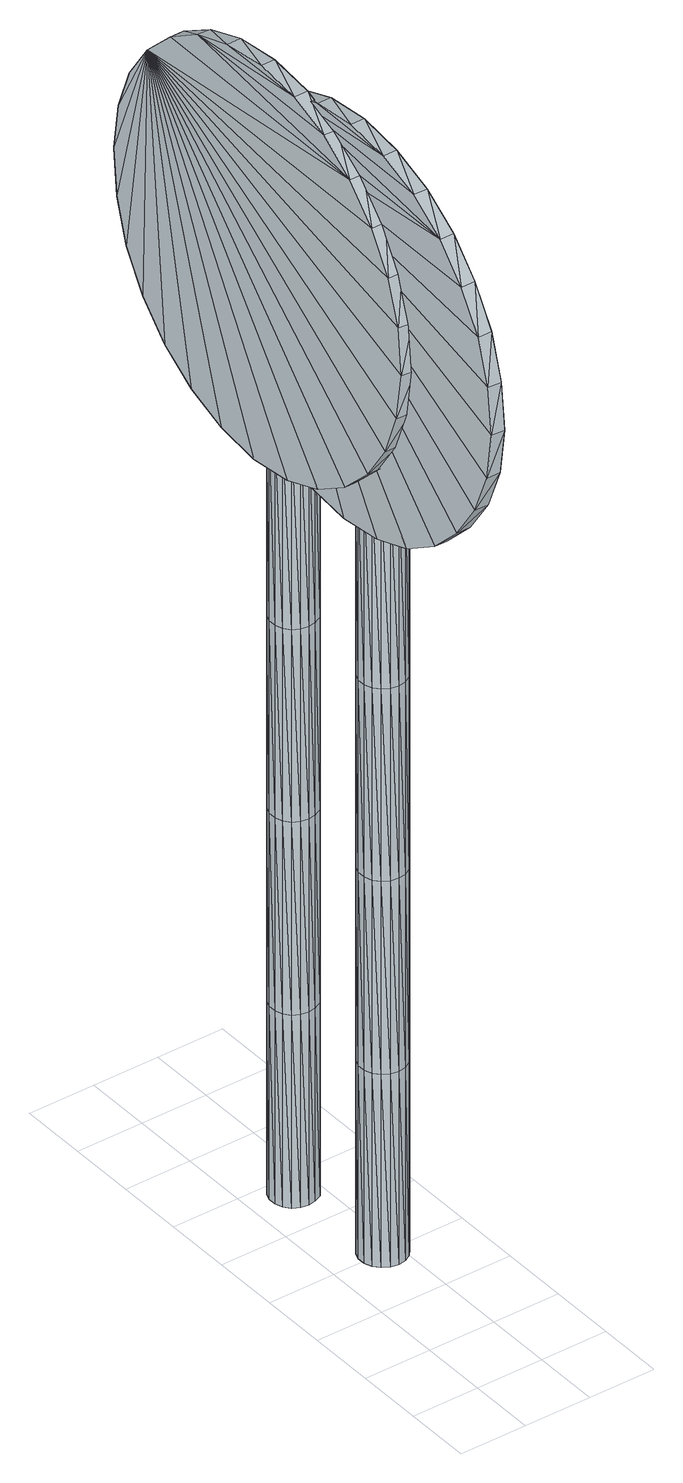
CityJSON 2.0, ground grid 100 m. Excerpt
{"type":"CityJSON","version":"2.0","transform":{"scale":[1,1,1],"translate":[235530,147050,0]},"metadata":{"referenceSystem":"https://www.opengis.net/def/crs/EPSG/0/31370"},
"CityObjects":{
"object1":{"type":"GenericCityObject","attributes":{"cluster":73,"mean_distance_to_centroid":0.148,"new_centroid_x":235499.34,"new_centroid_y":147430.95,"mean_distance_to_camera":6.89,"H1":0,"H2":0,"Z_final":109.83,"cluster2":-1,"proj_x":235503,"proj_y":147431.5,"id_line":52564,"bearing_l":171.56,"distance":3.69,"orientation":"right","G_obj":171.56},"geometry":[{"type":"MultiSurface","lod":"2","boundaries":[[[0,1,2]],[[2,1,3]],[[3,1,4]],[[4,1,5]],[[5,1,6]],[[1,7,6]],[[1,8,7]],[[1,9,8]],[[1,10,9]],[[1,11,10]],[[1,12,11]],[[1,13,12]],[[1,14,13]],[[15,14,1]],[[16,15,1]],[[17,16,1]],[[18,17,1]],[[0,18,1]],[[19,20,0]],[[19,0,2]],[[21,19,2]],[[21,2,3]],[[21,3,22]],[[22,3,4]],[[22,4,23]],[[23,4,5]],[[23,5,24]],[[24,5,6]],[[24,6,25]],[[25,6,7]],[[25,7,26]],[[26,7,8]],[[26,8,27]],[[8,9,27]],[[27,9,28]],[[9,10,28]],[[10,29,28]],[[10,11,29]],[[11,30,29]],[[11,12,30]],[[30,12,31]],[[31,12,13]],[[31,13,32]],[[32,13,14]],[[32,14,33]],[[33,14,15]],[[33,15,34]],[[34,15,16]],[[34,16,35]],[[35,16,17]],[[36,35,17]],[[18,36,17]],[[20,36,18]],[[20,18,0]],[[37,38,20]],[[37,20,19]],[[39,37,19]],[[21,39,19]],[[39,21,40]],[[40,21,22]],[[40,22,41]],[[41,22,23]],[[41,23,42]],[[42,23,24]],[[42,24,43]],[[43,24,25]],[[43,25,44]],[[44,25,26]],[[26,45,44]],[[26,27,45]],[[27,46,45]],[[27,28,46]],[[28,47,46]],[[28,29,47]],[[47,29,48]],[[29,30,48]],[[48,30,49]],[[49,30,31]],[[49,31,50]],[[50,31,32]],[[50,32,51]],[[51,32,33]],[[51,33,52]],[[52,33,34]],[[52,34,53]],[[53,34,35]],[[54,53,35]],[[54,35,36]],[[38,54,36]],[[38,36,20]],[[55,56,38]],[[55,38,37]],[[57,55,37]],[[57,37,39]],[[57,39,58]],[[58,39,40]],[[58,40,59]],[[59,40,41]],[[59,41,60]],[[60,41,42]],[[60,42,61]],[[61,42,43]],[[61,43,62]],[[62,43,44]],[[44,63,62]],[[44,45,63]],[[45,64,63]],[[45,46,64]],[[46,65,64]],[[46,47,65]],[[47,66,65]],[[47,48,66]],[[66,48,67]],[[67,48,49]],[[67,49,68]],[[68,49,50]],[[68,50,69]],[[69,50,51]],[[69,51,70]],[[70,51,52]],[[70,52,71]],[[71,52,53]],[[72,71,53]],[[72,53,54]],[[56,72,54]],[[56,54,38]],[[73,74,56]],[[73,56,55]],[[75,73,55]],[[75,55,57]],[[75,57,76]],[[76,57,58]],[[76,58,77]],[[77,58,59]],[[77,59,78]],[[78,59,60]],[[78,60,79]],[[79,60,61]],[[79,61,80]],[[80,61,62]],[[62,81,80]],[[62,63,81]],[[63,82,81]],[[63,64,82]],[[64,83,82]],[[64,65,83]],[[65,84,83]],[[65,66,84]],[[84,66,85]],[[85,66,67]],[[85,67,86]],[[86,67,68]],[[86,68,87]],[[87,68,69]],[[87,69,88]],[[88,69,70]],[[88,70,89]],[[89,70,71]],[[90,89,71]],[[90,71,72]],[[74,90,72]],[[74,72,56]],[[91,92,74]],[[91,74,73]],[[93,91,73]],[[93,73,75]],[[93,75,94]],[[94,75,76]],[[94,76,95]],[[95,76,77]],[[95,77,96]],[[96,77,78]],[[96,78,97]],[[97,78,79]],[[97,79,98]],[[98,79,80]],[[80,99,98]],[[80,81,99]],[[81,100,99]],[[81,82,100]],[[82,101,100]],[[82,83,101]],[[83,102,101]],[[83,84,102]],[[102,84,103]],[[103,84,85]],[[103,85,104]],[[104,85,86]],[[104,86,105]],[[105,86,87]],[[105,87,106]],[[106,87,88]],[[106,88,107]],[[107,88,89]],[[108,107,89]],[[108,89,90]],[[92,108,90]],[[92,90,74]],[[92,91,109]],[[91,93,109]],[[93,94,109]],[[94,95,109]],[[95,96,109]],[[109,96,97]],[[109,97,98]],[[109,98,99]],[[109,99,100]],[[109,100,101]],[[109,101,102]],[[109,102,103]],[[109,103,104]],[[105,109,104]],[[106,109,105]],[[107,109,106]],[[108,109,107]],[[92,109,108]],[[110,111,112]],[[113,112,114]],[[115,112,113]],[[116,112,115]],[[117,112,116]],[[118,112,117]],[[119,112,118]],[[120,112,119]],[[121,112,120]],[[122,112,121]],[[122,123,112]],[[123,110,112]],[[111,124,112]],[[124,125,112]],[[125,126,112]],[[126,127,112]],[[127,128,112]],[[128,129,112]],[[129,130,112]],[[130,131,112]],[[112,131,132]],[[131,133,132]],[[131,134,133]],[[133,134,135]],[[133,135,136]],[[135,137,136]],[[133,136,138]],[[136,139,138]],[[136,137,139]],[[137,140,139]],[[137,135,140]],[[135,141,140]],[[135,134,141]],[[134,142,141]],[[134,131,142]],[[131,143,142]],[[131,130,143]],[[143,130,144]],[[144,130,129]],[[144,129,145]],[[145,129,128]],[[145,128,146]],[[146,127,147]],[[147,127,126]],[[147,126,148]],[[148,126,125]],[[148,125,149]],[[149,125,124]],[[150,149,124]],[[150,124,111]],[[151,150,111]],[[151,111,110]],[[152,151,110]],[[152,110,123]],[[146,128,127]],[[153,123,122]],[[154,153,122]],[[154,122,121]],[[155,154,121]],[[155,121,120]],[[156,155,120]],[[156,120,119]],[[157,156,119]],[[157,119,118]],[[157,118,158]],[[158,118,117]],[[158,117,159]],[[153,152,123]],[[159,117,116]],[[159,116,160]],[[160,116,115]],[[160,115,161]],[[161,115,113]],[[161,113,162]],[[162,113,114]],[[162,114,163]],[[163,114,112]],[[163,112,164]],[[164,112,132]],[[132,165,164]],[[132,133,165]],[[133,138,165]],[[138,139,140]],[[161,162,163]],[[160,161,163]],[[159,160,163]],[[158,159,163]],[[157,158,163]],[[156,157,163]],[[155,156,163]],[[154,155,163]],[[153,154,163]],[[153,163,152]],[[152,163,151]],[[151,163,150]],[[150,163,149]],[[149,163,148]],[[148,163,147]],[[147,163,146]],[[146,163,145]],[[145,163,144]],[[144,163,143]],[[143,163,142]],[[163,164,142]],[[142,164,165]],[[142,165,141]],[[165,140,141]],[[165,138,140]],[[166,167,168]],[[168,167,169]],[[170,168,169]],[[170,169,171]],[[170,171,172]],[[172,171,173]],[[172,173,174]],[[174,173,175]],[[174,175,176]],[[176,175,177]],[[176,177,178]],[[178,177,179]],[[178,179,180]],[[180,179,181]],[[180,181,182]],[[182,181,183]],[[182,183,184]],[[184,183,185]],[[184,185,186]],[[186,185,187]],[[186,187,188]],[[188,187,189]],[[188,189,190]],[[190,189,191]],[[192,190,191]],[[192,191,193]],[[194,192,193]],[[194,193,195]],[[196,194,195]],[[196,195,197]],[[198,196,197]],[[198,197,199]],[[200,198,199]],[[200,199,201]],[[202,200,201]],[[202,201,203]],[[204,202,203]],[[204,203,205]],[[206,204,205]],[[206,205,207]],[[208,206,207]],[[208,207,209]],[[210,208,209]],[[210,209,211]],[[212,210,211]],[[212,211,213]],[[214,212,213]],[[214,213,215]],[[216,214,215]],[[216,215,217]],[[216,217,218]],[[218,217,219]],[[218,219,220]],[[220,219,221]],[[220,221,222]],[[222,221,223]],[[222,223,224]],[[224,223,225]],[[224,225,226]],[[226,225,227]],[[226,227,228]],[[228,227,229]],[[228,229,230]],[[230,229,231]],[[230,231,232]],[[232,231,233]],[[232,233,234]],[[234,233,235]],[[234,235,236]],[[236,235,237]],[[238,236,237]],[[238,237,239]],[[238,239,240]],[[240,239,241]],[[241,242,240]],[[241,243,242]],[[242,243,244]],[[244,243,245]],[[244,245,246]],[[246,245,247]],[[246,247,248]],[[248,247,249]],[[248,249,250]],[[250,249,251]],[[250,251,252]],[[252,251,253]],[[252,253,254]],[[254,253,255]],[[254,255,256]],[[256,255,257]],[[256,257,258]],[[258,257,259]],[[258,259,260]],[[260,259,261]],[[260,261,262]],[[262,261,263]],[[262,263,264]],[[264,263,265]],[[264,265,266]],[[266,265,267]],[[267,268,266]],[[267,269,268]],[[269,270,268]],[[269,271,270]],[[271,272,270]],[[271,273,272]],[[273,274,272]],[[273,275,274]],[[275,276,274]],[[275,277,276]],[[277,278,276]],[[277,279,278]],[[279,280,278]],[[279,281,280]],[[281,282,280]],[[281,283,282]],[[283,284,282]],[[283,285,284]],[[285,286,284]],[[285,287,286]],[[287,288,286]],[[287,289,288]],[[288,289,290]],[[290,289,291]],[[290,291,292]],[[292,291,293]],[[292,293,294]],[[294,293,295]],[[294,295,296]],[[296,295,297]],[[296,297,298]],[[298,297,299]],[[298,299,300]],[[300,299,301]],[[300,301,302]],[[302,301,303]],[[302,303,304]],[[304,303,305]],[[304,305,306]],[[306,305,307]],[[306,307,308]],[[308,307,309]],[[308,309,310]],[[310,309,311]],[[311,166,310]],[[311,167,166]],[[169,167,311]],[[169,311,171]],[[171,311,309]],[[173,171,309]],[[173,309,307]],[[175,173,307]],[[175,307,305]],[[177,175,305]],[[177,305,303]],[[179,177,303]],[[179,303,301]],[[181,179,301]],[[181,301,299]],[[183,181,299]],[[183,299,297]],[[183,297,295]],[[185,183,295]],[[185,295,293]],[[187,185,293]],[[187,293,291]],[[189,187,291]],[[189,291,289]],[[189,289,287]],[[189,287,285]],[[191,189,285]],[[191,285,283]],[[193,191,283]],[[195,193,283]],[[195,283,281]],[[197,195,281]],[[199,197,281]],[[201,199,281]],[[201,281,279]],[[203,201,279]],[[205,203,279]],[[205,279,277]],[[205,277,207]],[[207,277,209]],[[209,277,275]],[[209,275,211]],[[211,275,273]],[[211,273,213]],[[213,273,271]],[[213,271,215]],[[215,271,269]],[[215,269,217]],[[217,269,219]],[[219,269,267]],[[219,267,221]],[[221,267,265]],[[221,265,223]],[[223,265,263]],[[223,263,225]],[[225,263,261]],[[225,261,227]],[[227,261,259]],[[227,259,229]],[[229,259,257]],[[229,257,255]],[[229,255,231]],[[231,255,253]],[[231,253,233]],[[233,253,251]],[[233,251,235]],[[251,249,235]],[[235,249,247]],[[235,247,237]],[[247,245,237]],[[237,245,243]],[[237,243,239]],[[239,243,241]],[[238,240,242]],[[168,310,166]],[[170,310,168]],[[170,308,310]],[[172,308,170]],[[172,306,308]],[[174,306,172]],[[174,304,306]],[[176,304,174]],[[176,302,304]],[[178,302,176]],[[178,300,302]],[[180,300,178]],[[180,298,300]],[[182,298,180]],[[182,296,298]],[[182,294,296]],[[184,294,182]],[[184,292,294]],[[186,292,184]],[[186,290,292]],[[188,290,186]],[[188,288,290]],[[188,286,288]],[[188,284,286]],[[190,284,188]],[[190,282,284]],[[192,282,190]],[[194,282,192]],[[194,280,282]],[[196,280,194]],[[198,280,196]],[[200,280,198]],[[200,278,280]],[[202,278,200]],[[204,278,202]],[[204,276,278]],[[204,206,276]],[[206,208,276]],[[208,274,276]],[[208,210,274]],[[210,272,274]],[[210,212,272]],[[212,270,272]],[[212,214,270]],[[214,268,270]],[[214,216,268]],[[216,218,268]],[[218,266,268]],[[218,220,266]],[[220,264,266]],[[220,222,264]],[[222,262,264]],[[222,224,262]],[[224,260,262]],[[224,226,260]],[[226,258,260]],[[226,228,258]],[[228,256,258]],[[228,254,256]],[[228,230,254]],[[230,252,254]],[[230,232,252]],[[232,250,252]],[[232,234,250]],[[250,234,248]],[[234,246,248]],[[234,236,246]],[[246,236,244]],[[236,242,244]],[[236,238,242]],[[312,313,314]],[[314,313,315]],[[316,314,315]],[[316,315,317]],[[316,317,318]],[[318,317,319]],[[318,319,320]],[[320,319,321]],[[320,321,322]],[[322,321,323]],[[322,323,324]],[[324,323,325]],[[324,325,326]],[[326,325,327]],[[326,327,328]],[[328,327,329]],[[328,329,330]],[[330,329,331]],[[330,331,332]],[[332,331,333]],[[332,333,334]],[[334,333,335]],[[334,335,336]],[[336,335,337]],[[338,336,337]],[[338,337,339]],[[340,338,339]],[[340,339,341]],[[342,340,341]],[[342,341,343]],[[344,342,343]],[[344,343,345]],[[346,344,345]],[[346,345,347]],[[348,346,347]],[[348,347,349]],[[350,348,349]],[[350,349,351]],[[352,350,351]],[[352,351,353]],[[354,352,353]],[[354,353,355]],[[356,354,355]],[[356,355,357]],[[358,356,357]],[[358,357,359]],[[360,358,359]],[[360,359,361]],[[362,360,361]],[[362,361,363]],[[362,363,364]],[[364,363,365]],[[364,365,366]],[[366,365,367]],[[366,367,368]],[[368,367,369]],[[368,369,370]],[[370,369,371]],[[370,371,372]],[[372,371,373]],[[372,373,374]],[[374,373,375]],[[374,375,376]],[[376,375,377]],[[376,377,378]],[[378,377,379]],[[378,379,380]],[[380,379,381]],[[380,381,382]],[[382,381,383]],[[384,382,383]],[[384,383,385]],[[384,385,386]],[[386,385,387]],[[387,388,386]],[[387,389,388]],[[388,389,390]],[[390,389,391]],[[390,391,392]],[[392,391,393]],[[392,393,394]],[[394,393,395]],[[394,395,396]],[[396,395,397]],[[396,397,398]],[[398,397,399]],[[398,399,400]],[[400,399,401]],[[400,401,402]],[[402,401,403]],[[402,403,404]],[[404,403,405]],[[404,405,406]],[[406,405,407]],[[406,407,408]],[[408,407,409]],[[408,409,410]],[[410,409,411]],[[410,411,412]],[[412,411,413]],[[412,413,414]],[[414,413,415]],[[415,416,414]],[[415,417,416]],[[417,418,416]],[[417,419,418]],[[419,420,418]],[[419,421,420]],[[421,422,420]],[[421,423,422]],[[423,424,422]],[[423,425,424]],[[425,426,424]],[[425,427,426]],[[427,428,426]],[[427,429,428]],[[429,430,428]],[[429,431,430]],[[431,432,430]],[[431,433,432]],[[433,434,432]],[[433,435,434]],[[435,436,434]],[[435,437,436]],[[436,437,438]],[[438,437,439]],[[438,439,440]],[[440,439,441]],[[440,441,442]],[[442,441,443]],[[442,443,444]],[[444,443,445]],[[444,445,446]],[[446,445,447]],[[446,447,448]],[[448,447,449]],[[448,449,450]],[[450,449,451]],[[450,451,452]],[[452,451,453]],[[452,453,454]],[[454,453,455]],[[454,455,456]],[[456,455,457]],[[456,457,458]],[[458,457,459]],[[459,312,458]],[[459,313,312]],[[315,313,459]],[[315,459,317]],[[317,459,457]],[[319,317,457]],[[319,457,455]],[[321,319,455]],[[321,455,453]],[[323,321,453]],[[323,453,451]],[[325,323,451]],[[325,451,449]],[[327,325,449]],[[327,449,447]],[[329,327,447]],[[329,447,445]],[[329,445,443]],[[331,329,443]],[[331,443,441]],[[333,331,441]],[[333,441,439]],[[335,333,439]],[[335,439,437]],[[335,437,435]],[[335,435,433]],[[337,335,433]],[[337,433,431]],[[339,337,431]],[[341,339,431]],[[341,431,429]],[[343,341,429]],[[345,343,429]],[[347,345,429]],[[347,429,427]],[[349,347,427]],[[351,349,427]],[[351,427,425]],[[351,425,353]],[[353,425,355]],[[355,425,423]],[[355,423,357]],[[357,423,421]],[[357,421,359]],[[359,421,419]],[[359,419,361]],[[361,419,417]],[[361,417,363]],[[363,417,365]],[[365,417,415]],[[365,415,367]],[[367,415,413]],[[367,413,369]],[[369,413,411]],[[369,411,371]],[[371,411,409]],[[371,409,407]],[[371,407,373]],[[373,407,405]],[[373,405,375]],[[375,405,403]],[[375,403,401]],[[375,401,377]],[[377,401,399]],[[377,399,379]],[[379,399,397]],[[379,397,381]],[[397,395,381]],[[381,395,393]],[[381,393,383]],[[393,391,383]],[[383,391,389]],[[383,389,385]],[[385,389,387]],[[384,386,388]],[[314,458,312]],[[316,458,314]],[[316,456,458]],[[318,456,316]],[[318,454,456]],[[320,454,318]],[[320,452,454]],[[322,452,320]],[[322,450,452]],[[324,450,322]],[[324,448,450]],[[326,448,324]],[[326,446,448]],[[328,446,326]],[[328,444,446]],[[328,442,444]],[[330,442,328]],[[330,440,442]],[[332,440,330]],[[332,438,440]],[[334,438,332]],[[334,436,438]],[[334,434,436]],[[334,432,434]],[[336,432,334]],[[336,430,432]],[[338,430,336]],[[340,430,338]],[[340,428,430]],[[342,428,340]],[[344,428,342]],[[346,428,344]],[[346,426,428]],[[348,426,346]],[[350,426,348]],[[350,424,426]],[[350,352,424]],[[352,354,424]],[[354,422,424]],[[354,356,422]],[[356,420,422]],[[356,358,420]],[[358,418,420]],[[358,360,418]],[[360,416,418]],[[360,362,416]],[[362,364,416]],[[364,414,416]],[[364,366,414]],[[366,412,414]],[[366,368,412]],[[368,410,412]],[[368,370,410]],[[370,408,410]],[[370,406,408]],[[370,372,406]],[[372,404,406]],[[372,374,404]],[[374,402,404]],[[374,400,402]],[[374,376,400]],[[376,398,400]],[[376,378,398]],[[378,396,398]],[[378,380,396]],[[396,380,394]],[[380,392,394]],[[380,382,392]],[[392,382,390]],[[382,388,390]],[[382,384,388]]]}]},
"object2":{"type":"GenericCityObject","attributes":{"cluster":78,"mean_distance_to_centroid":0.111,"new_centroid_x":235484.77,"new_centroid_y":147598.2,"mean_distance_to_camera":11.23,"H1":0,"H2":0,"Z_final":108.25,"cluster2":-1,"proj_x":235483.73,"proj_y":147606.12,"id_line":52536,"bearing_l":262.55,"distance":7.99,"orientation":"left","G_obj":82.55},"geometry":[{"type":"MultiSurface","lod":"2","boundaries":[[[460,461,462]],[[462,461,463]],[[463,461,464]],[[464,461,465]],[[465,461,466]],[[461,467,466]],[[461,468,467]],[[461,469,468]],[[461,470,469]],[[461,471,470]],[[461,472,471]],[[461,473,472]],[[461,474,473]],[[475,474,461]],[[476,475,461]],[[477,476,461]],[[478,477,461]],[[460,478,461]],[[479,480,460]],[[479,460,462]],[[481,479,462]],[[481,462,463]],[[481,463,482]],[[482,463,464]],[[482,464,483]],[[483,464,465]],[[483,465,484]],[[484,465,466]],[[484,466,485]],[[485,466,467]],[[485,467,486]],[[486,467,468]],[[486,468,487]],[[468,469,487]],[[487,469,488]],[[469,470,488]],[[470,489,488]],[[470,471,489]],[[471,490,489]],[[471,472,490]],[[490,472,491]],[[491,472,473]],[[491,473,492]],[[492,473,474]],[[492,474,493]],[[493,474,475]],[[493,475,494]],[[494,475,476]],[[494,476,495]],[[495,476,477]],[[496,495,477]],[[478,496,477]],[[480,496,478]],[[480,478,460]],[[497,498,480]],[[497,480,479]],[[499,497,479]],[[481,499,479]],[[499,481,500]],[[500,481,482]],[[500,482,501]],[[501,482,483]],[[501,483,502]],[[502,483,484]],[[502,484,503]],[[503,484,485]],[[503,485,504]],[[504,485,486]],[[486,505,504]],[[486,487,505]],[[487,506,505]],[[487,488,506]],[[488,507,506]],[[488,489,507]],[[507,489,508]],[[489,490,508]],[[508,490,509]],[[509,490,491]],[[509,491,510]],[[510,491,492]],[[510,492,511]],[[511,492,493]],[[511,493,512]],[[512,493,494]],[[512,494,513]],[[513,494,495]],[[514,513,495]],[[514,495,496]],[[498,514,496]],[[498,496,480]],[[515,516,498]],[[515,498,497]],[[517,515,497]],[[517,497,499]],[[517,499,518]],[[518,499,500]],[[518,500,519]],[[519,500,501]],[[519,501,520]],[[520,501,502]],[[520,502,521]],[[521,502,503]],[[521,503,522]],[[522,503,504]],[[504,523,522]],[[504,505,523]],[[505,524,523]],[[505,506,524]],[[506,525,524]],[[506,507,525]],[[507,526,525]],[[507,508,526]],[[526,508,527]],[[527,508,509]],[[527,509,528]],[[528,509,510]],[[528,510,529]],[[529,510,511]],[[529,511,530]],[[530,511,512]],[[530,512,531]],[[531,512,513]],[[532,531,513]],[[532,513,514]],[[516,532,514]],[[516,514,498]],[[533,534,516]],[[533,516,515]],[[535,533,515]],[[535,515,517]],[[535,517,536]],[[536,517,518]],[[536,518,537]],[[537,518,519]],[[537,519,538]],[[538,519,520]],[[538,520,539]],[[539,520,521]],[[539,521,540]],[[540,521,522]],[[522,541,540]],[[522,523,541]],[[523,542,541]],[[523,524,542]],[[524,543,542]],[[524,525,543]],[[525,544,543]],[[525,526,544]],[[544,526,545]],[[545,526,527]],[[545,527,546]],[[546,527,528]],[[546,528,547]],[[547,528,529]],[[547,529,548]],[[548,529,530]],[[548,530,549]],[[549,530,531]],[[550,549,531]],[[550,531,532]],[[534,550,532]],[[534,532,516]],[[551,552,534]],[[551,534,533]],[[553,551,533]],[[553,533,535]],[[553,535,554]],[[554,535,536]],[[554,536,555]],[[555,536,537]],[[555,537,556]],[[556,537,538]],[[556,538,557]],[[557,538,539]],[[557,539,558]],[[558,539,540]],[[540,559,558]],[[540,541,559]],[[541,560,559]],[[541,542,560]],[[542,561,560]],[[542,543,561]],[[543,562,561]],[[543,544,562]],[[562,544,563]],[[563,544,545]],[[563,545,564]],[[564,545,546]],[[564,546,565]],[[565,546,547]],[[565,547,566]],[[566,547,548]],[[566,548,567]],[[567,548,549]],[[568,567,549]],[[568,549,550]],[[552,568,550]],[[552,550,534]],[[552,551,569]],[[551,553,569]],[[553,554,569]],[[554,555,569]],[[555,556,569]],[[569,556,557]],[[569,557,558]],[[569,558,559]],[[569,559,560]],[[569,560,561]],[[569,561,562]],[[569,562,563]],[[569,563,564]],[[565,569,564]],[[566,569,565]],[[567,569,566]],[[568,569,567]],[[552,569,568]],[[570,571,572]],[[573,572,574]],[[575,572,573]],[[576,572,575]],[[577,572,576]],[[578,572,577]],[[579,572,578]],[[580,572,579]],[[581,572,580]],[[582,572,581]],[[582,583,572]],[[583,570,572]],[[571,584,572]],[[584,585,572]],[[585,586,572]],[[586,587,572]],[[587,588,572]],[[588,589,572]],[[589,590,572]],[[590,591,572]],[[572,591,592]],[[591,593,592]],[[591,594,593]],[[593,594,595]],[[593,595,596]],[[595,597,596]],[[593,596,598]],[[596,599,598]],[[596,597,599]],[[597,600,599]],[[597,595,600]],[[595,601,600]],[[595,594,601]],[[594,602,601]],[[594,591,602]],[[591,603,602]],[[591,590,603]],[[603,590,604]],[[604,590,589]],[[604,589,605]],[[605,589,588]],[[605,588,606]],[[606,587,607]],[[607,587,586]],[[607,586,608]],[[608,586,585]],[[608,585,609]],[[609,585,584]],[[610,609,584]],[[610,584,571]],[[611,610,571]],[[611,571,570]],[[612,611,570]],[[612,570,583]],[[606,588,587]],[[613,583,582]],[[614,613,582]],[[614,582,581]],[[615,614,581]],[[615,581,580]],[[616,615,580]],[[616,580,579]],[[617,616,579]],[[617,579,578]],[[617,578,618]],[[618,578,577]],[[618,577,619]],[[613,612,583]],[[619,577,576]],[[619,576,620]],[[620,576,575]],[[620,575,621]],[[621,575,573]],[[621,573,622]],[[622,573,574]],[[622,574,623]],[[623,574,572]],[[623,572,624]],[[624,572,592]],[[592,625,624]],[[592,593,625]],[[593,598,625]],[[598,599,600]],[[621,622,623]],[[620,621,623]],[[619,620,623]],[[618,619,623]],[[617,618,623]],[[616,617,623]],[[615,616,623]],[[614,615,623]],[[613,614,623]],[[613,623,612]],[[612,623,611]],[[611,623,610]],[[610,623,609]],[[609,623,608]],[[608,623,607]],[[607,623,606]],[[606,623,605]],[[605,623,604]],[[604,623,603]],[[603,623,602]],[[623,624,602]],[[602,624,625]],[[602,625,601]],[[625,600,601]],[[625,598,600]],[[626,627,628]],[[628,627,629]],[[630,628,629]],[[630,629,631]],[[630,631,632]],[[632,631,633]],[[632,633,634]],[[634,633,635]],[[634,635,636]],[[636,635,637]],[[636,637,638]],[[638,637,639]],[[638,639,640]],[[640,639,641]],[[640,641,642]],[[642,641,643]],[[642,643,644]],[[644,643,645]],[[644,645,646]],[[646,645,647]],[[646,647,648]],[[648,647,649]],[[648,649,650]],[[650,649,651]],[[652,650,651]],[[652,651,653]],[[654,652,653]],[[654,653,655]],[[656,654,655]],[[656,655,657]],[[658,656,657]],[[658,657,659]],[[660,658,659]],[[660,659,661]],[[662,660,661]],[[662,661,663]],[[664,662,663]],[[664,663,665]],[[666,664,665]],[[666,665,667]],[[668,666,667]],[[668,667,669]],[[670,668,669]],[[670,669,671]],[[672,670,671]],[[672,671,673]],[[674,672,673]],[[674,673,675]],[[676,674,675]],[[676,675,677]],[[676,677,678]],[[678,677,679]],[[678,679,680]],[[680,679,681]],[[680,681,682]],[[682,681,683]],[[682,683,684]],[[684,683,685]],[[684,685,686]],[[686,685,687]],[[686,687,688]],[[688,687,689]],[[688,689,690]],[[690,689,691]],[[690,691,692]],[[692,691,693]],[[692,693,694]],[[694,693,695]],[[694,695,696]],[[696,695,697]],[[698,696,697]],[[698,697,699]],[[698,699,700]],[[700,699,701]],[[701,702,700]],[[701,703,702]],[[702,703,704]],[[704,703,705]],[[704,705,706]],[[706,705,707]],[[706,707,708]],[[708,707,709]],[[708,709,710]],[[710,709,711]],[[710,711,712]],[[712,711,713]],[[712,713,714]],[[714,713,715]],[[714,715,716]],[[716,715,717]],[[716,717,718]],[[718,717,719]],[[718,719,720]],[[720,719,721]],[[720,721,722]],[[722,721,723]],[[722,723,724]],[[724,723,725]],[[724,725,726]],[[726,725,727]],[[727,728,726]],[[727,729,728]],[[729,730,728]],[[729,731,730]],[[731,732,730]],[[731,733,732]],[[733,734,732]],[[733,735,734]],[[735,736,734]],[[735,737,736]],[[737,738,736]],[[737,739,738]],[[739,740,738]],[[739,741,740]],[[741,742,740]],[[741,743,742]],[[743,744,742]],[[743,745,744]],[[745,746,744]],[[745,747,746]],[[747,748,746]],[[747,749,748]],[[748,749,750]],[[750,749,751]],[[750,751,752]],[[752,751,753]],[[752,753,754]],[[754,753,755]],[[754,755,756]],[[756,755,757]],[[756,757,758]],[[758,757,759]],[[758,759,760]],[[760,759,761]],[[760,761,762]],[[762,761,763]],[[762,763,764]],[[764,763,765]],[[764,765,766]],[[766,765,767]],[[766,767,768]],[[768,767,769]],[[768,769,770]],[[770,769,771]],[[770,771,772]],[[772,771,773]],[[773,626,772]],[[773,627,626]],[[629,627,773]],[[629,773,631]],[[631,773,771]],[[633,631,771]],[[633,771,769]],[[635,633,769]],[[635,769,767]],[[637,635,767]],[[637,767,765]],[[639,637,765]],[[639,765,763]],[[641,639,763]],[[641,763,761]],[[643,641,761]],[[643,761,759]],[[643,759,757]],[[645,643,757]],[[645,757,755]],[[647,645,755]],[[647,755,753]],[[647,753,751]],[[649,647,751]],[[649,751,749]],[[649,749,747]],[[649,747,745]],[[651,649,745]],[[651,745,743]],[[653,651,743]],[[655,653,743]],[[655,743,741]],[[657,655,741]],[[659,657,741]],[[661,659,741]],[[661,741,739]],[[663,661,739]],[[665,663,739]],[[665,739,737]],[[665,737,667]],[[667,737,669]],[[669,737,735]],[[669,735,671]],[[671,735,733]],[[671,733,673]],[[673,733,731]],[[673,731,675]],[[675,731,729]],[[675,729,677]],[[677,729,679]],[[679,729,727]],[[679,727,681]],[[681,727,725]],[[681,725,683]],[[683,725,723]],[[683,723,685]],[[685,723,721]],[[685,721,687]],[[687,721,719]],[[687,719,689]],[[689,719,717]],[[689,717,715]],[[689,715,691]],[[691,715,713]],[[691,713,693]],[[693,713,711]],[[693,711,695]],[[711,709,695]],[[695,709,707]],[[695,707,697]],[[707,705,697]],[[697,705,703]],[[697,703,699]],[[699,703,701]],[[698,700,702]],[[628,772,626]],[[630,772,628]],[[630,770,772]],[[632,770,630]],[[632,768,770]],[[634,768,632]],[[634,766,768]],[[636,766,634]],[[636,764,766]],[[638,764,636]],[[638,762,764]],[[640,762,638]],[[640,760,762]],[[642,760,640]],[[642,758,760]],[[642,756,758]],[[644,756,642]],[[644,754,756]],[[646,754,644]],[[646,752,754]],[[646,750,752]],[[648,750,646]],[[648,748,750]],[[648,746,748]],[[648,744,746]],[[650,744,648]],[[650,742,744]],[[652,742,650]],[[654,742,652]],[[654,740,742]],[[656,740,654]],[[658,740,656]],[[660,740,658]],[[660,738,740]],[[662,738,660]],[[664,738,662]],[[664,736,738]],[[664,666,736]],[[666,668,736]],[[668,734,736]],[[668,670,734]],[[670,732,734]],[[670,672,732]],[[672,730,732]],[[672,674,730]],[[674,728,730]],[[674,676,728]],[[676,678,728]],[[678,726,728]],[[678,680,726]],[[680,724,726]],[[680,682,724]],[[682,722,724]],[[682,684,722]],[[684,720,722]],[[684,686,720]],[[686,718,720]],[[686,688,718]],[[688,716,718]],[[688,714,716]],[[688,690,714]],[[690,712,714]],[[690,692,712]],[[692,710,712]],[[692,694,710]],[[710,694,708]],[[694,706,708]],[[694,696,706]],[[706,696,704]],[[696,702,704]],[[696,698,702]],[[774,775,776]],[[776,775,777]],[[778,776,777]],[[778,777,779]],[[778,779,780]],[[780,779,781]],[[780,781,782]],[[782,781,783]],[[782,783,784]],[[784,783,785]],[[784,785,786]],[[786,785,787]],[[786,787,788]],[[788,787,789]],[[788,789,790]],[[790,789,791]],[[790,791,792]],[[792,791,793]],[[792,793,794]],[[794,793,795]],[[794,795,796]],[[796,795,797]],[[796,797,798]],[[798,797,799]],[[800,798,799]],[[800,799,801]],[[802,800,801]],[[802,801,803]],[[804,802,803]],[[804,803,805]],[[806,804,805]],[[806,805,807]],[[808,806,807]],[[808,807,809]],[[810,808,809]],[[810,809,811]],[[812,810,811]],[[812,811,813]],[[814,812,813]],[[814,813,815]],[[816,814,815]],[[816,815,817]],[[818,816,817]],[[818,817,819]],[[820,818,819]],[[820,819,821]],[[822,820,821]],[[822,821,823]],[[824,822,823]],[[824,823,825]],[[824,825,826]],[[826,825,827]],[[826,827,828]],[[828,827,829]],[[828,829,830]],[[830,829,831]],[[830,831,832]],[[832,831,833]],[[832,833,834]],[[834,833,835]],[[834,835,836]],[[836,835,837]],[[836,837,838]],[[838,837,839]],[[838,839,840]],[[840,839,841]],[[840,841,842]],[[842,841,843]],[[842,843,844]],[[844,843,845]],[[846,844,845]],[[846,845,847]],[[846,847,848]],[[848,847,849]],[[849,850,848]],[[849,851,850]],[[850,851,852]],[[852,851,853]],[[852,853,854]],[[854,853,855]],[[854,855,856]],[[856,855,857]],[[856,857,858]],[[858,857,859]],[[858,859,860]],[[860,859,861]],[[860,861,862]],[[862,861,863]],[[862,863,864]],[[864,863,865]],[[864,865,866]],[[866,865,867]],[[866,867,868]],[[868,867,869]],[[868,869,870]],[[870,869,871]],[[870,871,872]],[[872,871,873]],[[872,873,874]],[[874,873,875]],[[875,876,874]],[[875,877,876]],[[877,878,876]],[[877,879,878]],[[879,880,878]],[[879,881,880]],[[881,882,880]],[[881,883,882]],[[883,884,882]],[[883,885,884]],[[885,886,884]],[[885,887,886]],[[887,888,886]],[[887,889,888]],[[889,890,888]],[[889,891,890]],[[891,892,890]],[[891,893,892]],[[893,894,892]],[[893,895,894]],[[895,896,894]],[[895,897,896]],[[896,897,898]],[[898,897,899]],[[898,899,900]],[[900,899,901]],[[900,901,902]],[[902,901,903]],[[902,903,904]],[[904,903,905]],[[904,905,906]],[[906,905,907]],[[906,907,908]],[[908,907,909]],[[908,909,910]],[[910,909,911]],[[910,911,912]],[[912,911,913]],[[912,913,914]],[[914,913,915]],[[914,915,916]],[[916,915,917]],[[916,917,918]],[[918,917,919]],[[918,919,920]],[[920,919,921]],[[921,774,920]],[[921,775,774]],[[777,775,921]],[[777,921,779]],[[779,921,919]],[[781,779,919]],[[781,919,917]],[[783,781,917]],[[783,917,915]],[[785,783,915]],[[785,915,913]],[[787,785,913]],[[787,913,911]],[[789,787,911]],[[789,911,909]],[[791,789,909]],[[791,909,907]],[[791,907,905]],[[793,791,905]],[[793,905,903]],[[795,793,903]],[[795,903,901]],[[795,901,899]],[[797,795,899]],[[797,899,897]],[[797,897,895]],[[797,895,893]],[[799,797,893]],[[799,893,891]],[[801,799,891]],[[803,801,891]],[[803,891,889]],[[805,803,889]],[[807,805,889]],[[809,807,889]],[[809,889,887]],[[811,809,887]],[[813,811,887]],[[813,887,885]],[[813,885,815]],[[815,885,817]],[[817,885,883]],[[817,883,819]],[[819,883,881]],[[819,881,821]],[[821,881,879]],[[821,879,823]],[[823,879,877]],[[823,877,825]],[[825,877,827]],[[827,877,875]],[[827,875,829]],[[829,875,873]],[[829,873,831]],[[831,873,871]],[[831,871,833]],[[833,871,869]],[[833,869,835]],[[835,869,867]],[[835,867,837]],[[837,867,865]],[[837,865,863]],[[837,863,839]],[[839,863,861]],[[839,861,841]],[[841,861,859]],[[841,859,843]],[[859,857,843]],[[843,857,855]],[[843,855,845]],[[855,853,845]],[[845,853,851]],[[845,851,847]],[[847,851,849]],[[846,848,850]],[[776,920,774]],[[778,920,776]],[[778,918,920]],[[780,918,778]],[[780,916,918]],[[782,916,780]],[[782,914,916]],[[784,914,782]],[[784,912,914]],[[786,912,784]],[[786,910,912]],[[788,910,786]],[[788,908,910]],[[790,908,788]],[[790,906,908]],[[790,904,906]],[[792,904,790]],[[792,902,904]],[[794,902,792]],[[794,900,902]],[[794,898,900]],[[796,898,794]],[[796,896,898]],[[796,894,896]],[[796,892,894]],[[798,892,796]],[[798,890,892]],[[800,890,798]],[[802,890,800]],[[802,888,890]],[[804,888,802]],[[806,888,804]],[[808,888,806]],[[808,886,888]],[[810,886,808]],[[812,886,810]],[[812,884,886]],[[812,814,884]],[[814,816,884]],[[816,882,884]],[[816,818,882]],[[818,880,882]],[[818,820,880]],[[820,878,880]],[[820,822,878]],[[822,876,878]],[[822,824,876]],[[824,826,876]],[[826,874,876]],[[826,828,874]],[[828,872,874]],[[828,830,872]],[[830,870,872]],[[830,832,870]],[[832,868,870]],[[832,834,868]],[[834,866,868]],[[834,836,866]],[[836,864,866]],[[836,862,864]],[[836,838,862]],[[838,860,862]],[[838,840,860]],[[840,858,860]],[[840,842,858]],[[858,842,856]],[[842,854,856]],[[842,844,854]],[[854,844,852]],[[844,850,852]],[[844,846,850]]]}]}
},
"vertices":[
[79,335,2],[79,302,2],[90,333,2],[100,328,2],[108,319,2],[112,308,2],[112,296,2],[108,285,2],[100,276,2],[90,270,2],[79,268,2],[67,270,2],[57,276,2],[49,285,2],[45,296,2],[45,308,2],[49,319,2],[57,328,2],[67,333,2],[90,333,300],[79,335,300],[100,328,300],[108,319,300],[112,308,300],[112,296,300],[108,285,300],[100,276,300],[90,270,300],[79,268,300],[67,270,300],[57,276,300],[49,285,300],[45,296,300],[45,308,300],[49,319,300],[57,328,300],[67,333,300],[90,333,598],[79,335,598],[100,328,598],[108,319,598],[112,308,598],[112,296,598],[108,285,598],[100,276,598],[90,270,598],[79,268,598],[67,270,598],[57,276,598],[49,285,598],[45,296,598],[45,308,598],[49,319,598],[57,328,598],[67,333,598],[90,333,895],[79,335,895],[100,328,895],[108,319,895],[112,308,895],[112,296,895],[108,285,895],[100,276,895],[90,270,895],[79,268,895],[67,270,895],[57,276,895],[49,285,895],[45,296,895],[45,308,895],[49,319,895],[57,328,895],[67,333,895],[90,333,1193],[79,335,1193],[100,328,1193],[108,319,1193],[112,308,1193],[112,296,1193],[108,285,1193],[100,276,1193],[90,270,1193],[79,268,1193],[67,270,1193],[57,276,1193],[49,285,1193],[45,296,1193],[45,308,1193],[49,319,1193],[57,328,1193],[67,333,1193],[90,333,1491],[79,335,1491],[100,328,1491],[108,319,1491],[112,308,1491],[112,296,1491],[108,285,1491],[100,276,1491],[90,270,1491],[79,268,1491],[67,270,1491],[57,276,1491],[49,285,1491],[45,296,1491],[45,308,1491],[49,319,1491],[57,328,1491],[67,333,1491],[79,302,1491],[43,175,1185],[43,119,1221],[52,544,1645],[51,602,1525],[52,579,1589],[49,610,1456],[48,602,1387],[47,579,1324],[46,544,1268],[45,497,1221],[44,441,1185],[43,377,1162],[43,308,1154],[43,239,1162],[44,73,1268],[45,37,1324],[46,14,1387],[47,6,1456],[48,14,1525],[50,37,1589],[51,73,1645],[52,119,1692],[53,497,1692],[53,441,1727],[53,175,1727],[53,239,1750],[54,377,1750],[54,308,1758],[33,377,1750],[33,308,1758],[32,239,1750],[32,175,1728],[31,119,1692],[30,73,1645],[29,37,1589],[27,14,1526],[26,6,1457],[25,14,1387],[24,37,1324],[23,73,1268],[23,119,1221],[22,176,1185],[22,239,1163],[22,308,1155],[22,377,1163],[23,441,1185],[24,497,1221],[25,544,1268],[26,579,1324],[27,602,1387],[28,610,1457],[30,602,1526],[31,579,1589],[31,544,1645],[32,497,1692],[33,441,1728],[35,412,1304],[35,412,1265],[69,411,1304],[69,411,1265],[69,392,1304],[69,392,1265],[91,384,1304],[91,384,1265],[94,383,1304],[94,383,1265],[98,381,1304],[98,381,1265],[101,380,1304],[101,380,1265],[104,378,1304],[104,378,1265],[108,376,1304],[108,376,1265],[111,374,1304],[111,374,1265],[114,371,1304],[114,371,1265],[124,364,1304],[124,364,1265],[127,362,1304],[127,362,1265],[129,359,1304],[129,359,1265],[131,356,1304],[131,356,1265],[133,353,1304],[133,353,1265],[134,349,1304],[134,349,1265],[134,346,1304],[134,346,1265],[135,342,1304],[135,342,1265],[134,307,1304],[134,307,1265],[131,289,1304],[131,289,1265],[130,284,1304],[130,284,1265],[129,279,1304],[129,279,1265],[127,274,1304],[127,274,1265],[124,270,1304],[124,270,1265],[121,266,1304],[121,266,1265],[117,263,1304],[117,263,1265],[113,260,1304],[113,260,1265],[108,257,1304],[108,257,1265],[103,255,1304],[103,255,1265],[98,253,1304],[98,253,1265],[93,252,1304],[93,252,1265],[88,251,1304],[88,251,1265],[83,250,1304],[83,250,1265],[78,250,1304],[78,250,1265],[66,250,1304],[66,250,1265],[64,225,1304],[64,225,1265],[35,223,1304],[35,223,1265],[35,255,1304],[35,255,1265],[56,269,1304],[56,269,1265],[72,268,1304],[72,268,1265],[75,268,1304],[75,268,1265],[79,268,1304],[79,268,1265],[82,268,1304],[82,268,1265],[85,268,1304],[85,268,1265],[89,269,1304],[89,269,1265],[92,270,1304],[92,270,1265],[95,271,1304],[95,271,1265],[98,272,1304],[98,272,1265],[101,273,1304],[101,273,1265],[103,275,1304],[103,275,1265],[105,278,1304],[105,278,1265],[107,280,1304],[107,280,1265],[108,283,1304],[108,283,1265],[108,286,1304],[108,286,1265],[110,305,1304],[110,305,1265],[110,342,1304],[110,342,1265],[110,345,1304],[110,345,1265],[109,347,1304],[109,347,1265],[108,349,1304],[108,349,1265],[107,351,1304],[107,351,1265],[106,353,1304],[106,353,1265],[104,354,1304],[104,354,1265],[102,355,1304],[102,355,1265],[100,357,1304],[100,357,1265],[98,358,1304],[98,358,1265],[95,358,1304],[95,358,1265],[93,359,1304],[93,359,1265],[91,360,1304],[91,360,1265],[88,361,1304],[88,361,1265],[86,361,1304],[86,361,1265],[65,365,1304],[65,365,1265],[41,379,1304],[41,379,1265],[43,412,1473],[43,412,1434],[77,411,1473],[77,411,1434],[77,392,1473],[77,392,1434],[99,384,1473],[99,384,1434],[102,383,1473],[102,383,1434],[106,381,1473],[106,381,1434],[109,380,1473],[109,380,1434],[113,378,1473],[113,378,1434],[116,376,1473],[116,376,1434],[119,374,1473],[119,374,1434],[122,371,1473],[122,371,1434],[132,364,1473],[132,364,1434],[135,362,1473],[135,362,1434],[137,359,1473],[137,359,1434],[139,356,1473],[139,356,1434],[141,353,1473],[141,353,1434],[142,349,1473],[142,349,1434],[142,346,1473],[142,346,1434],[143,342,1473],[143,342,1434],[142,307,1473],[142,307,1434],[140,289,1473],[140,289,1434],[139,284,1473],[139,284,1434],[137,279,1473],[137,279,1434],[135,274,1473],[135,274,1434],[132,270,1473],[132,270,1434],[129,266,1473],[129,266,1434],[125,263,1473],[125,263,1434],[121,260,1473],[121,260,1434],[116,257,1473],[116,257,1434],[111,255,1473],[111,255,1434],[106,253,1473],[106,253,1434],[101,252,1473],[101,252,1434],[96,251,1473],[96,251,1434],[91,250,1473],[91,250,1434],[86,250,1473],[86,250,1434],[74,250,1473],[74,250,1434],[72,225,1473],[72,225,1434],[43,223,1473],[43,223,1434],[43,255,1473],[43,255,1434],[64,269,1473],[64,269,1434],[80,268,1473],[80,268,1434],[83,268,1473],[83,268,1434],[87,268,1473],[87,268,1434],[90,268,1473],[90,268,1434],[93,268,1473],[93,268,1434],[97,269,1473],[97,269,1434],[100,270,1473],[100,270,1434],[103,271,1473],[103,271,1434],[104,271,1473],[104,271,1434],[106,272,1473],[106,272,1434],[109,273,1473],[109,273,1434],[111,275,1473],[111,275,1434],[113,278,1473],[113,278,1434],[115,280,1473],[115,280,1434],[116,283,1473],[116,283,1434],[116,286,1473],[116,286,1434],[118,305,1473],[118,305,1434],[118,342,1473],[118,342,1434],[118,345,1473],[118,345,1434],[117,347,1473],[117,347,1434],[116,349,1473],[116,349,1434],[115,351,1473],[115,351,1434],[114,353,1473],[114,353,1434],[112,354,1473],[112,354,1434],[110,355,1473],[110,355,1434],[108,357,1473],[108,357,1434],[106,358,1473],[106,358,1434],[103,358,1473],[103,358,1434],[101,359,1473],[101,359,1434],[99,360,1473],[99,360,1434],[96,361,1473],[96,361,1434],[94,361,1473],[94,361,1434],[73,365,1473],[73,365,1434],[49,379,1473],[49,379,1434],
[64,503,2],[64,469,2],[75,501,2],[86,495,2],[93,486,2],[97,475,2],[97,463,2],[93,452,2],[86,443,2],[75,438,2],[64,436,2],[52,438,2],[42,443,2],[35,452,2],[31,463,2],[31,475,2],[35,486,2],[42,495,2],[52,501,2],[75,501,300],[64,503,300],[86,495,300],[93,486,300],[97,475,300],[97,463,300],[93,452,300],[86,443,300],[75,438,300],[64,436,300],[52,438,300],[42,443,300],[35,452,300],[31,463,300],[31,475,300],[35,486,300],[42,495,300],[52,501,300],[75,501,598],[64,503,598],[86,495,598],[93,486,598],[97,475,598],[97,463,598],[93,452,598],[86,443,598],[75,438,598],[64,436,598],[52,438,598],[42,443,598],[35,452,598],[31,463,598],[31,475,598],[35,486,598],[42,495,598],[52,501,598],[75,501,895],[64,503,895],[86,495,895],[93,486,895],[97,475,895],[97,463,895],[93,452,895],[86,443,895],[75,438,895],[64,436,895],[52,438,895],[42,443,895],[35,452,895],[31,463,895],[31,475,895],[35,486,895],[42,495,895],[52,501,895],[75,501,1193],[64,503,1193],[86,495,1193],[93,486,1193],[97,475,1193],[97,463,1193],[93,452,1193],[86,443,1193],[75,438,1193],[64,436,1193],[52,438,1193],[42,443,1193],[35,452,1193],[31,463,1193],[31,475,1193],[35,486,1193],[42,495,1193],[52,501,1193],[75,501,1491],[64,503,1491],[86,495,1491],[93,486,1491],[97,475,1491],[97,463,1491],[93,452,1491],[86,443,1491],[75,438,1491],[64,436,1491],[52,438,1491],[42,443,1491],[35,452,1491],[31,463,1491],[31,475,1491],[35,486,1491],[42,495,1491],[52,501,1491],[64,469,1491],[28,343,1185],[29,287,1221],[38,711,1645],[36,769,1525],[37,747,1589],[35,777,1456],[34,769,1387],[32,747,1324],[31,711,1268],[30,664,1221],[29,608,1185],[29,545,1162],[28,475,1154],[28,406,1162],[30,240,1268],[30,204,1324],[31,181,1387],[33,173,1456],[34,181,1525],[35,204,1589],[36,240,1645],[37,287,1692],[39,664,1692],[39,608,1727],[38,343,1727],[39,406,1750],[39,545,1750],[39,475,1758],[18,545,1750],[18,475,1758],[18,406,1750],[17,343,1728],[16,287,1692],[15,240,1645],[14,204,1589],[13,182,1526],[12,174,1457],[10,182,1387],[9,204,1324],[9,240,1268],[8,287,1221],[8,343,1185],[7,406,1163],[7,475,1155],[8,545,1163],[9,608,1185],[9,664,1221],[10,711,1268],[11,747,1324],[13,769,1387],[14,777,1457],[15,769,1526],[16,747,1589],[17,711,1645],[18,664,1692],[18,608,1728],[21,579,1304],[21,579,1265],[54,579,1304],[54,579,1265],[54,560,1304],[54,560,1265],[76,551,1304],[76,551,1265],[80,550,1304],[80,550,1265],[83,549,1304],[83,549,1265],[87,547,1304],[87,547,1265],[90,545,1304],[90,545,1265],[93,543,1304],[93,543,1265],[96,541,1304],[96,541,1265],[100,539,1304],[100,539,1265],[109,531,1304],[109,531,1265],[112,529,1304],[112,529,1265],[115,526,1304],[115,526,1265],[117,523,1304],[117,523,1265],[118,520,1304],[118,520,1265],[119,517,1304],[119,517,1265],[120,513,1304],[120,513,1265],[120,510,1304],[120,510,1265],[119,475,1304],[119,475,1265],[117,456,1304],[117,456,1265],[116,451,1304],[116,451,1265],[114,446,1304],[114,446,1265],[112,442,1304],[112,442,1265],[109,437,1304],[109,437,1265],[106,434,1304],[106,434,1265],[103,430,1304],[103,430,1265],[98,427,1304],[98,427,1265],[93,425,1304],[93,425,1265],[89,422,1304],[89,422,1265],[84,421,1304],[84,421,1265],[79,419,1304],[79,419,1265],[74,418,1304],[74,418,1265],[68,417,1304],[68,417,1265],[63,417,1304],[63,417,1265],[51,417,1304],[51,417,1265],[49,392,1304],[49,392,1265],[20,391,1304],[20,391,1265],[21,422,1304],[21,422,1265],[41,436,1304],[41,436,1265],[57,435,1304],[57,435,1265],[61,435,1304],[61,435,1265],[64,435,1304],[64,435,1265],[67,435,1304],[67,435,1265],[71,436,1304],[71,436,1265],[74,436,1304],[74,436,1265],[77,437,1304],[77,437,1265],[81,438,1304],[81,438,1265],[84,439,1304],[84,439,1265],[86,441,1304],[86,441,1265],[89,443,1304],[89,443,1265],[90,445,1304],[90,445,1265],[92,448,1304],[92,448,1265],[93,450,1304],[93,450,1265],[94,453,1304],[94,453,1265],[96,473,1304],[96,473,1265],[95,510,1304],[95,510,1265],[95,512,1304],[95,512,1265],[95,514,1304],[95,514,1265],[94,516,1304],[94,516,1265],[93,518,1304],[93,518,1265],[91,520,1304],[91,520,1265],[89,521,1304],[89,521,1265],[88,523,1304],[88,523,1265],[87,523,1304],[87,523,1265],[85,524,1304],[85,524,1265],[83,525,1304],[83,525,1265],[81,526,1304],[81,526,1265],[78,527,1304],[78,527,1265],[76,527,1304],[76,527,1265],[74,528,1304],[74,528,1265],[71,528,1304],[71,528,1265],[50,532,1304],[50,532,1265],[26,546,1304],[26,546,1265],[29,579,1473],[29,579,1434],[62,579,1473],[62,579,1434],[62,560,1473],[62,560,1434],[84,551,1473],[84,551,1434],[88,550,1473],[88,550,1434],[91,549,1473],[91,549,1434],[95,547,1473],[95,547,1434],[98,545,1473],[98,545,1434],[101,543,1473],[101,543,1434],[104,541,1473],[104,541,1434],[108,539,1473],[108,539,1434],[118,531,1473],[118,531,1434],[120,529,1473],[120,529,1434],[123,526,1473],[123,526,1434],[125,523,1473],[125,523,1434],[126,520,1473],[126,520,1434],[127,517,1473],[127,517,1434],[128,513,1473],[128,513,1434],[128,510,1473],[128,510,1434],[127,475,1473],[127,475,1434],[125,456,1473],[125,456,1434],[124,451,1473],[124,451,1434],[122,446,1473],[122,446,1434],[120,442,1473],[120,442,1434],[117,437,1473],[117,437,1434],[114,434,1473],[114,434,1434],[111,430,1473],[111,430,1434],[106,427,1473],[106,427,1434],[101,425,1473],[101,425,1434],[97,422,1473],[97,422,1434],[92,421,1473],[92,421,1434],[87,419,1473],[87,419,1434],[82,418,1473],[82,418,1434],[76,417,1473],[76,417,1434],[71,417,1473],[71,417,1434],[59,417,1473],[59,417,1434],[57,392,1473],[57,392,1434],[28,391,1473],[28,391,1434],[29,422,1473],[29,422,1434],[49,436,1473],[49,436,1434],[65,435,1473],[65,435,1434],[69,435,1473],[69,435,1434],[72,435,1473],[72,435,1434],[75,435,1473],[75,435,1434],[79,436,1473],[79,436,1434],[82,436,1473],[82,436,1434],[85,437,1473],[85,437,1434],[89,438,1473],[89,438,1434],[92,439,1473],[92,439,1434],[94,441,1473],[94,441,1434],[97,443,1473],[97,443,1434],[99,445,1473],[99,445,1434],[100,448,1473],[100,448,1434],[101,450,1473],[101,450,1434],[102,453,1473],[102,453,1434],[104,473,1473],[104,473,1434],[103,510,1473],[103,510,1434],[103,512,1473],[103,512,1434],[103,514,1473],[103,514,1434],[102,516,1473],[102,516,1434],[101,518,1473],[101,518,1434],[99,520,1473],[99,520,1434],[98,521,1473],[98,521,1434],[96,523,1473],[96,523,1434],[95,523,1473],[95,523,1434],[93,524,1473],[93,524,1434],[91,525,1473],[91,525,1434],[89,526,1473],[89,526,1434],[86,527,1473],[86,527,1434],[84,527,1473],[84,527,1434],[82,528,1473],[82,528,1434],[79,528,1473],[79,528,1434],[59,532,1473],[59,532,1434],[34,546,1473],[34,546,1434]
]}
